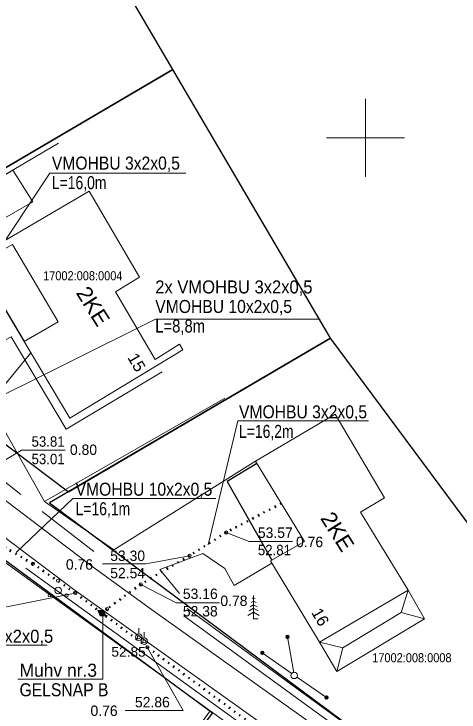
# Model space of a CAD drawing. Extents: x 641435 to 641903, y 6456666 to 6457201.
# Drawn here: x 641773 to 641807.2, y 6456755.9 to 6456809.5 of the extents above; entities that cross this region are included whole.
import ezdxf
from ezdxf.enums import TextEntityAlignment as Align

# ---------------------------------------------------------------- set-up
doc = ezdxf.new("R2010")
doc.units = 0
doc.header["$LTSCALE"] = 0.32
doc.linetypes.add('DOTTED', pattern=[1.5, 0.3, -1.2])
for name, color, linetype, lineweight in [('1', 7, 'Continuous', 13), ('17', 7, 'DOTTED', 53), ('26', 7, 'Continuous', 13), ('28', 7, 'Continuous', 13), ('3', 7, 'Continuous', 13), ('30', 7, 'Continuous', 13), ('39', 7, 'Continuous', 13), ('40', 7, 'Continuous', 25), ('44', 7, 'Continuous', 13), ('61', 7, 'Continuous', 13), ('62', 7, 'Continuous', 13), ('63', 7, 'Continuous', 13)]:
    doc.layers.add(name, color=color, linetype=linetype, lineweight=lineweight)
doc.layers.add('58', color=7, linetype='Continuous')
doc.layers.add('59', color=7, linetype='Continuous')

msp = doc.modelspace()

# ---------------------------------------------------------------- hatches: boundary and pattern name
at = {"layer": '26'}
msp.add_hatch(color=256, dxfattribs=at).paths.add_polyline_path([(641779.45, 6456763.73), (641779.9, 6456763.71), (641780.06, 6456763.28), (641779.61, 6456763.3)])

# ---------------------------------------------------------------- linework, layer by layer
at = {"layer": '1'}
for points in [[(641769.28, 6456792.11), (641774.46, 6456795.08), (641772.91, 6456797.51), (641767.86, 6456794.52)], [(641769.97, 6456790.77), (641778.77, 6456795.9), (641782.65, 6456789.3), (641780.8, 6456788.18), (641783.85, 6456782.99), (641785.7, 6456784.15), (641785.97, 6456783.71), (641777.28, 6456778.48), (641773.78, 6456784.35), (641776.39, 6456785.86), (641772.89, 6456791.8), (641770.24, 6456790.33)], [(641795.32, 6456769), (641792.71, 6456767.52), (641796.45, 6456761.27), (641803.27, 6456765.27), (641799.61, 6456771.25), (641801.46, 6456772.37), (641797.66, 6456778.77), (641791.55, 6456775.16)]]:
    msp.add_lwpolyline(points, close=True, dxfattribs=at)
at = {"layer": '17'}
for points in [[(641779.76, 6456763.5), (641777.7, 6456765.05), (641774.45, 6456767.29), (641772.39, 6456768.48), (641767.16, 6456772.15), (641766.53, 6456772.64), (641765.38, 6456773.52), (641759.52, 6456777.99), (641759.22, 6456778.23), (641755.28, 6456781.45), (641750.25, 6456785.24), (641742.61, 6456791.52)], [(641793.53, 6456771.92), (641789.29, 6456769.69), (641786.48, 6456767.9), (641782.74, 6456765.71), (641780.15, 6456763.82), (641779.76, 6456763.5)], [(641808.82, 6456732.72), (641810.1, 6456731.99), (641810.65, 6456731.85), (641811.23, 6456731.98), (641812.08, 6456733.41), (641814.54, 6456736.54), (641815.17, 6456737.37), (641814.95, 6456737.7), (641814.02, 6456738.42), (641805.21, 6456744.73), (641798.94, 6456749.03), (641791.16, 6456755.04), (641783.24, 6456760.88), (641779.76, 6456763.5)]]:
    msp.add_lwpolyline(points, dxfattribs=at)
at = {"layer": '26'}
msp.add_lwpolyline([(641779.45, 6456763.73), (641779.9, 6456763.71), (641780.06, 6456763.28), (641779.61, 6456763.3)], close=True, dxfattribs=at)
msp.add_circle((641794.5213, 6456758.7224), 0.25, dxfattribs=at)
at = {"layer": '28'}
for p, q in [((641771.1, 6456779.59), (641774.3, 6456783.48)), ((641775.34, 6456772.08), (641769.54, 6456782.35))]:
    msp.add_line(p, q, dxfattribs=at)
for points in [[(641766.44, 6456787.75), (641763.58, 6456792.05), (641776.41, 6456799.59)], [(641788.06, 6456756), (641752.62, 6456781.66), (641747.74, 6456785.49), (641741.64, 6456778.08)], [(641791.55, 6456775.16), (641780.68, 6456768.36), (641775.34, 6456772.08), (641789.19, 6456780.02)], [(641792.81, 6456767.35), (641789.92, 6456765.62), (641789.2, 6456766.93), (641787.5, 6456768.09), (641784.2, 6456766.85), (641785.7, 6456765.02)], [(641812.85, 6456750.87), (641809.03, 6456747.28), (641786.29, 6456763.86)], [(641792.03, 6456753.14), (641788.06, 6456756), (641780.24, 6456745.23), (641765.88, 6456755.3), (641760.07, 6456759.58), (641752.67, 6456752.11), (641743.49, 6456743.68)]]:
    msp.add_lwpolyline(points, dxfattribs=at)
at = {"layer": '3'}
msp.add_line((641802.74, 6456763.55), (641798.25, 6456760.83), dxfattribs=at)
msp.add_lwpolyline([(641796.45, 6456761.27), (641797.79, 6456759.03), (641804.53, 6456763.06), (641803.27, 6456765.27)], close=True, dxfattribs=at)
for points in [[(641803.27, 6456765.27), (641802.74, 6456763.55), (641804.53, 6456763.06)], [(641796.45, 6456761.27), (641798.25, 6456760.83), (641797.79, 6456759.03)]]:
    msp.add_lwpolyline(points, dxfattribs=at)
at = {"layer": '30', "lineweight": 25}
msp.add_line((641770.24, 6456790.33), (641773.78, 6456784.35), dxfattribs=at)
at = {"layer": '30'}
for points in [[(641828.32, 6456728.4), (641808.43, 6456743.31), (641777.59, 6456765.32), (641761.34, 6456777.55), (641752.89, 6456784.84), (641726.92, 6456803.22), (641699.2, 6456823.74)], [(641764.58, 6456779.18), (641772.36, 6456784.5), (641772.36, 6456784.5), (641772.78, 6456784.72), (641777.01, 6456777.62), (641784.38, 6456782.02)], [(641814.76, 6456748.34), (641809.84, 6456745.06), (641783.55, 6456763.78), (641779.09, 6456767.03), (641762.9, 6456779.32)]]:
    msp.add_lwpolyline(points, dxfattribs=at)
at = {"layer": '30', "lineweight": 25}
msp.add_lwpolyline([(641791.65, 6456774.99), (641789.38, 6456773.6), (641792.8, 6456767.57)], dxfattribs=at)
at = {"layer": '39'}
for p, q in [((641782.59, 6456761.9), (641782.59, 6456762.34)), ((641783.01, 6456761.6), (641783.01, 6456762.04))]:
    msp.add_line(p, q, dxfattribs=at)
for centre in [(641782.5891, 6456761.6527), (641783.0083, 6456761.345)]:
    msp.add_circle(centre, 0.2512, dxfattribs=at)
at = {"layer": '40'}
for points in [[(641749.17, 6456817.26), (641742.14, 6456812.95), (641756.5, 6456788.4), (641785.2, 6456805.24), (641773.07, 6456825.94), (641751.5, 6456813.29)], [(641785.2, 6456805.24), (641756.5, 6456788.4), (641777.2, 6456772.82), (641797.3, 6456784.61)], [(641719.52, 6456738.33), (641731.23, 6456734.8), (641761.63, 6456761.32), (641780.45, 6456745.27), (641788.24, 6456755.82), (641747.86, 6456785.57), (641731.61, 6456766.16)], [(641775.73, 6456771.97), (641809.02, 6456747.21), (641818.41, 6456756.18), (641797.3, 6456784.61)]]:
    msp.add_lwpolyline(points, close=True, dxfattribs=at)
at = {"layer": '44'}
for p, q in [((641779.13, 6456768.24), (641775.16, 6456771.32)), ((641791.7, 6456754.11), (641773.91, 6456766.96)), ((641791.4, 6456764.42), (641791.21, 6456764.32)), ((641791.4, 6456764.69), (641791.28, 6456764.63)), ((641791.4, 6456764.69), (641791.51, 6456764.63)), ((641791.4, 6456764.42), (641791.59, 6456764.32)), ((641791.4, 6456763.88), (641791.05, 6456763.69)), ((641791.4, 6456764.15), (641791.13, 6456764)), ((641791.4, 6456764.15), (641791.67, 6456764)), ((641791.4, 6456763.88), (641791.74, 6456763.69)), ((641807.77, 6456747.49), (641786.04, 6456763.3)), ((641791.4, 6456763.57), (641790.97, 6456763.33)), ((641791.4, 6456763.57), (641791.83, 6456763.33))]:
    msp.add_line(p, q, dxfattribs=at)
for points in [[(641773.54, 6456772.61), (641766.26, 6456778.36), (641766.54, 6456779.12), (641770.43, 6456781.75)], [(641791.76, 6456763.07), (641791.4, 6456763.07), (641791.4, 6456764.87)]]:
    msp.add_lwpolyline(points, dxfattribs=at)
for centre, radius in [((641776.3931, 6456765.9979), 0.125), ((641776.3931, 6456765.2479), 0.25), ((641775.7431, 6456764.8729), 0.125), ((641777.0431, 6456764.8729), 0.125)]:
    msp.add_circle(centre, radius, dxfattribs=at)
at = {"layer": '61'}
for p, q in [((641794.49, 6456758.92), (641794.01, 6456761.68)), ((641794.36, 6456758.84), (641792.07, 6456760.46)), ((641794.69, 6456758.61), (641796.99, 6456757.02))]:
    msp.add_line(p, q, dxfattribs=at)
for points in [[(641766.67, 6456783.63), (641775.76, 6456797.28), (641786.19, 6456797.28)], [(641762.73, 6456775.56), (641783.88, 6456786.07), (641796.52, 6456786.07)], [(641787.9, 6456768.74), (641790.19, 6456778.28), (641800.22, 6456778.28)], [(641767.16, 6456772.15), (641773.59, 6456776.01), (641776.92, 6456776.01)], [(641773.18, 6456768.15), (641777.53, 6456772.3), (641788.51, 6456772.3)], [(641789.29, 6456769.69), (641791.07, 6456769.01), (641794.4, 6456769.01)], [(641786.48, 6456767.9), (641783.12, 6456767.28), (641779.79, 6456767.28)], [(641762.8, 6456766.73), (641763.57, 6456761.05), (641775.56, 6456761.05)], [(641782.74, 6456765.71), (641785.45, 6456764.29), (641788.79, 6456764.29)], [(641777.7, 6456765.05), (641772.32, 6456763.95), (641768.99, 6456763.95)], [(641779.82, 6456763.37), (641779.82, 6456758.44), (641773.31, 6456758.44)], [(641783.24, 6456760.88), (641785.99, 6456756.04), (641781.54, 6456756.04)]]:
    msp.add_lwpolyline(points, dxfattribs=at)
for centre, radius in [((641794.0077, 6456761.6781), 0.1361), ((641794.0077, 6456761.6781), 0.1207), ((641794.0077, 6456761.6781), 0.1039), ((641794.0077, 6456761.6781), 0.0901), ((641794.0077, 6456761.6781), 0.0749), ((641794.0077, 6456761.6781), 0.0614), ((641794.0077, 6456761.6781), 0.0497), ((641794.0077, 6456761.6781), 0.0348), ((641794.0077, 6456761.6781), 0.0235), ((641794.0077, 6456761.6781), 0.0132), ((641794.0077, 6456761.6781), 0.00782), ((641792.0736, 6456760.457), 0.1361), ((641792.0736, 6456760.457), 0.1207), ((641792.0736, 6456760.457), 0.1039), ((641792.0736, 6456760.457), 0.0901), ((641792.0736, 6456760.457), 0.0749), ((641792.0736, 6456760.457), 0.0614), ((641792.0736, 6456760.457), 0.0497), ((641792.0736, 6456760.457), 0.0348), ((641792.0736, 6456760.457), 0.0235), ((641792.0736, 6456760.457), 0.0132), ((641792.0736, 6456760.457), 0.00782), ((641796.9941, 6456757.0238), 0.1361), ((641796.9941, 6456757.0238), 0.1207), ((641796.9941, 6456757.0238), 0.1039), ((641796.9941, 6456757.0238), 0.0901), ((641796.9941, 6456757.0238), 0.0749), ((641796.9941, 6456757.0238), 0.0614), ((641796.9941, 6456757.0238), 0.0497), ((641796.9941, 6456757.0238), 0.0348), ((641796.9941, 6456757.0238), 0.0235), ((641796.9941, 6456757.0238), 0.0132), ((641796.9941, 6456757.0238), 0.00782)]:
    msp.add_circle(centre, radius, dxfattribs=at)
at = {"layer": '62'}
for centre in [(641789.2884, 6456769.6931), (641786.4787, 6456767.9022), (641774.4536, 6456767.294), (641782.7354, 6456765.7072), (641777.7012, 6456765.0518), (641780.1468, 6456763.8153), (641779.76, 6456763.5), (641782.5891, 6456761.6527), (641783.0083, 6456761.345), (641783.2398, 6456760.8799)]:
    msp.add_circle(centre, 0.125, dxfattribs=at)
at = {"layer": '63'}
for q in [(641800, 6456803), (641797, 6456800), (641803, 6456800), (641800, 6456797)]:
    msp.add_line((641800, 6456800), q, dxfattribs=at)

# ---------------------------------------------------------------- texts
at = {"layer": '1', "width": 1.05}
for s, height, rotation, p in [('2KE', 1.2, 302.269, (641777.72, 6456788.1)), ('15', 0.8999, 300.256, (641781.68, 6456783.14)), ('2KE', 1.2, 302.269, (641796.49, 6456770.79))]:
    msp.add_text(s, height=height, rotation=rotation, dxfattribs=at).set_placement(p)
at = {"layer": '1'}
msp.add_text('16', height=0.8999, rotation=300.256, dxfattribs=at).set_placement((641795.8, 6456763.56))
at = {"layer": '58', "width": 0.9}
for s, p in [('17002:008:0004', (641775.24, 6456789.06)), ('17002:008:0008', (641800.51, 6456759.73))]:
    msp.add_text(s, height=0.7, dxfattribs=at).set_placement(p)
at = {"layer": '59', "width": 1.05}
msp.add_text('52.85', height=0.75, dxfattribs=at).set_placement((641780.48, 6456760.16))
at = {"layer": '61'}
for s, height, width, p in [('VMOHBU 3x2x0,5', 1, 0.9, (641775.91, 6456797.56)), ('L=16,0m', 1, 0.8, (641775.91, 6456796.06)), ('2x VMOHBU 3x2x0,5', 1, 0.95, (641783.85, 6456788.05)), ('VMOHBU 10x2x0,5', 1, 0.9, (641783.85, 6456786.55)), ('L=8,8m', 1, 0.85, (641783.85, 6456785.05)), ('VMOHBU 3x2x0,5', 1, 0.9, (641790.28, 6456778.46)), ('L=16,2m', 1, 0.8, (641790.28, 6456776.96)), ('53.81', 0.8, 0.95, (641774.35, 6456776.28)), ('53.01', 0.8, 0.95, (641774.35, 6456774.94)), ('VMOHBU 10x2x0,5', 1, 0.9, (641777.73, 6456772.52)), ('L=16,1m', 1, 0.8, (641777.73, 6456771.02)), ('52.81', 0.8, 0.95, (641791.73, 6456767.95)), ('2x VMOHBU 3x2x0,5', 1, 0.95, (641763.94, 6456761.23)), ('GELSNAP B', 1, 0.9, (641773.43, 6456757.12))]:
    msp.add_text(s, height=height, dxfattribs=dict(at, width=width)).set_placement(p)
for s, p in [('0.80', (641779.38, 6456775.65)), ('0.76', (641796.74, 6456768.57)), ('0.76', (641779.07, 6456766.84)), ('0.78', (641790.93, 6456764.05)), ('0.76', (641780.96, 6456755.61))]:
    msp.add_text(s, height=0.8, dxfattribs=at).set_placement(p, align=Align.RIGHT)
for s, height, p in [('53.57', 0.8, (641791.73, 6456769.28)), ('53.30', 0.8, (641780.39, 6456767.51)), ('52.54', 0.8, (641780.39, 6456766.18)), ('53.16', 0.8, (641785.97, 6456764.59)), ('52.38', 0.8, (641785.97, 6456763.25)), ('Muhv nr.3 ', 1, (641773.43, 6456758.62)), ('52.86', 0.8, (641782.29, 6456756.27))]:
    msp.add_text(s, height=height, dxfattribs=at).set_placement(p)

doc.saveas('drawing.dxf')
